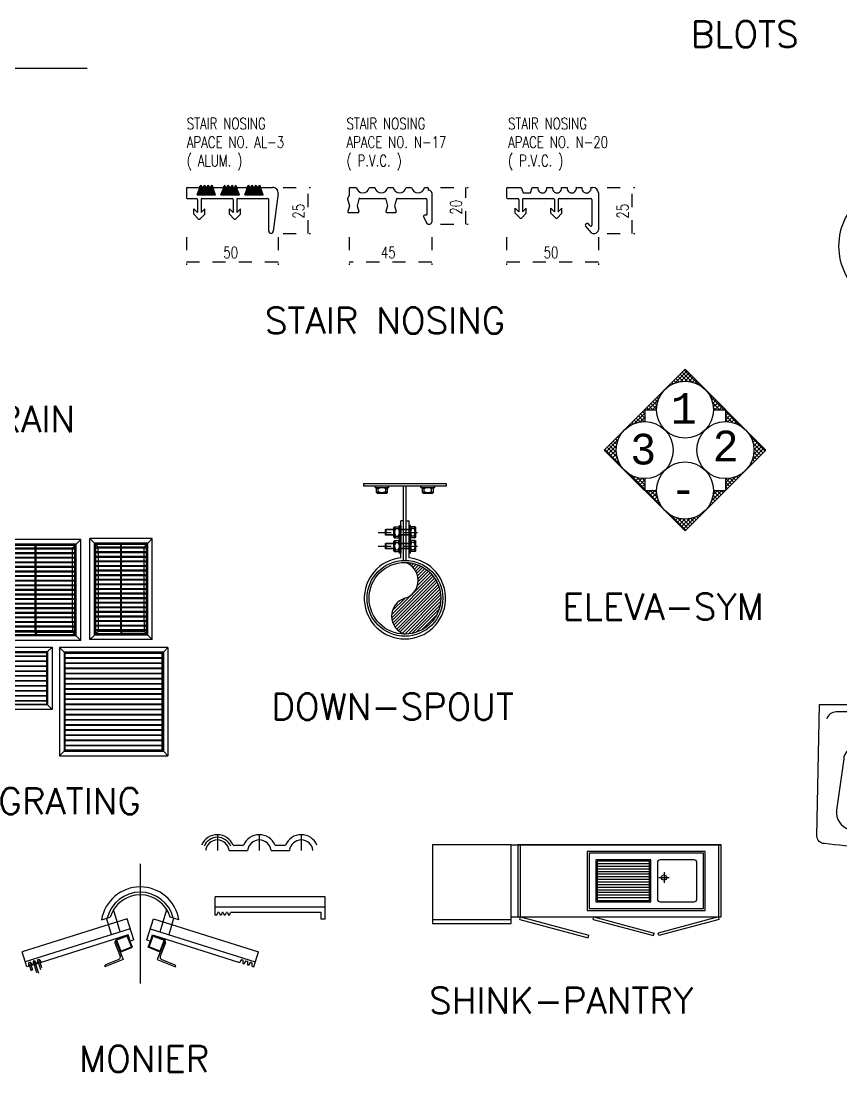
# Model space of a CAD drawing. Header units: inches. Extents: x -2548 to -2391, y 2200 to 2352.
# Drawn here: x -2459.18 to -2452.93, y 2328.56 to 2336.57 of the extents above; entities that cross this region are included whole.
import ezdxf

# ---------------------------------------------------------------- set-up
doc = ezdxf.new("R2010")
doc.units = ezdxf.units.IN
doc.header["$MEASUREMENT"] = 0
doc.linetypes.add('DASHDOT', pattern=[1, 0.5, -0.25, 0, -0.25])
doc.linetypes.add('HIDDEN', pattern=[0.375, 0.25, -0.125])
for name, color, linetype in [('1', 7, 'Continuous'), ('131', 7, 'Continuous'), ('19', 4, 'Continuous'), ('2', 2, 'Continuous'), ('200', 7, 'Continuous'), ('3', 3, 'Continuous'), ('58', 7, 'Continuous'), ('7', 7, 'Continuous'), ('70', 7, 'Continuous'), ('8', 8, 'HIDDEN'), ('80', 7, 'Continuous'), ('9', 9, 'Continuous'), ('DIMTXT', 4, 'Continuous'), ('T', 3, 'Continuous'), ('WC-DET1', 15, 'Continuous'), ('WC-OUT', 7, 'Continuous'), ('WC-OUTL', 7, 'Continuous')]:
    doc.layers.add(name, color=color, linetype=linetype)
doc.styles.add('ROMANS', font='romans', dxfattribs={"height": 0.1})
doc.styles.add('STYLE2', font='monosi.ttf', dxfattribs={"height": 100})

# ---------------------------------------------------------------- blocks, each defined once
blk = doc.blocks.new('NOSING')
at = {"layer": '1'}
h = blk.add_hatch(dxfattribs=at)
h.set_pattern_fill('ANSI37', color=256, scale=5, style=0)
h.set_pattern_definition([(45, (-68703.4869, -710.2142), (-0.441941738, 0.441941738), []), (135, (-68703.4869, -710.2142), (-0.441941738, -0.441941738), [])])
h.paths.add_polyline_path([(32.72, 53.51), (31.22, 57.51), (31.22, 58.04, 0.970031), (30.22, 58.04, -0.970031), (29.22, 58.04, 0.970031), (28.22, 58.04, -0.970031), (27.22, 58.04, 0.970031), (26.22, 58.04, -0.970031), (25.22, 58.04, 0.970031), (24.22, 58.04), (24.22, 57.51), (22.72, 53.51)])
h.paths.add_polyline_path([(45.72, 53.51), (44.22, 57.51), (44.22, 58.04, 0.970031), (43.22, 58.04, -0.970031), (42.22, 58.04, 0.970031), (41.22, 58.04, -0.970031), (40.22, 58.04, 0.970031), (39.22, 58.04, -0.970031), (38.22, 58.04, 0.970031), (37.22, 58.04), (37.22, 57.51), (35.72, 53.51)])
h.paths.add_polyline_path([(58.72, 53.51), (57.22, 57.51), (57.22, 58.04, 0.970031), (56.22, 58.04, -0.970031), (55.22, 58.04, 0.970031), (54.22, 58.04, -0.970031), (53.22, 58.04, 0.970031), (52.22, 58.04, -0.970031), (51.22, 58.04, 0.970031), (50.22, 58.04), (50.22, 57.51), (48.72, 53.51)])
for p, q in [((24.22, 57.51), (24.22, 58.04)), ((31.22, 57.51), (31.22, 58.04)), ((37.22, 57.51), (37.22, 58.04)), ((44.22, 57.51), (44.22, 58.04)), ((50.22, 57.51), (50.22, 58.04)), ((57.22, 57.51), (57.22, 58.04))]:
    blk.add_line(p, q, dxfattribs=at)
for centre, start, end in [((24.72, 58.02), 1.7431, 178.2569), ((25.72, 58.06), 181.7431, 358.2569), ((26.72, 58.02), 1.7431, 178.2569), ((27.72, 58.06), 181.7431, 358.2569), ((28.72, 58.02), 1.7431, 178.2569), ((29.72, 58.06), 181.7431, 358.2569), ((30.72, 58.02), 1.7431, 178.2569), ((37.72, 58.02), 1.7431, 178.2569), ((38.72, 58.06), 181.7431, 358.2569), ((39.72, 58.02), 1.7431, 178.2569), ((40.72, 58.06), 181.7431, 358.2569), ((41.72, 58.02), 1.7431, 178.2569), ((42.72, 58.06), 181.7431, 358.2569), ((43.72, 58.02), 1.7431, 178.2569), ((50.72, 58.02), 1.7431, 178.2569), ((51.72, 58.06), 181.7431, 358.2569), ((52.72, 58.02), 1.7431, 178.2569), ((53.72, 58.06), 181.7431, 358.2569), ((54.72, 58.02), 1.7431, 178.2569), ((55.72, 58.06), 181.7431, 358.2569), ((56.72, 58.02), 1.7431, 178.2569)]:
    blk.add_arc(centre, 0.5, start, end, dxfattribs=at)
at = {"layer": '3'}
for p, q in [((17.34, 57.51), (24.22, 57.51)), ((22.72, 53.51), (24.22, 57.51)), ((31.22, 57.51), (37.22, 57.51)), ((32.72, 53.51), (31.22, 57.51)), ((35.72, 53.51), (37.22, 57.51)), ((44.22, 57.51), (50.22, 57.51)), ((45.72, 53.51), (44.22, 57.51)), ((48.72, 53.51), (50.22, 57.51)), ((57.22, 57.51), (63.84, 57.51)), ((58.72, 53.51), (57.22, 57.51)), ((106.07, 57.51), (109.57, 57.51)), ((116.57, 57.51), (119.57, 57.51)), ((126.57, 57.51), (129.57, 57.51)), ((136.57, 57.51), (139.57, 57.51)), ((146.57, 57.51), (148.32, 57.51)), ((191.85, 57.51), (199.32, 57.51)), ((199.32, 57.51), (200.32, 54.51)), ((204.32, 54.51), (205.32, 57.51)), ((205.32, 57.51), (208.32, 57.51)), ((213.32, 57.51), (216.32, 57.51)), ((221.32, 57.51), (224.32, 57.51)), ((229.32, 57.51), (232.32, 57.51)), ((237.32, 57.51), (238.35, 57.51)), ((16.84, 57.01), (16.84, 52.01)), ((17.34, 51.51), (22.34, 51.51)), ((22.72, 53.51), (32.72, 53.51)), ((25.34, 51.51), (41.78, 51.51)), ((35.72, 53.51), (45.72, 53.51)), ((44.78, 51.51), (61.22, 51.51)), ((48.72, 53.51), (58.72, 53.51)), ((66.82, 54.15), (64.22, 33.76)), ((104.79, 51.71), (105.57, 52.88)), ((105.57, 57.01), (105.57, 52.88)), ((111.4, 51.51), (124.98, 51.51)), ((131.75, 51.51), (147.41, 51.51)), ((148.82, 56.01), (148.82, 57.01)), ((148.82, 56.01), (149.07, 56.01)), ((150.57, 54.51), (150.57, 38.51)), ((191.35, 57.01), (191.35, 52.01)), ((191.85, 51.51), (197.53, 51.51)), ((200.32, 54.51), (204.32, 54.51)), ((200.53, 51.51), (216.97, 51.51)), ((219.97, 51.51), (237.33, 51.51)), ((241.35, 54.51), (241.35, 34.51)), ((20.84, 42.96), (20.84, 45.79)), ((22.84, 43.79), (20.84, 45.79)), ((22.84, 51.01), (22.84, 43.79)), ((24.84, 51.01), (24.84, 43.79)), ((24.84, 43.79), (26.84, 45.79)), ((26.84, 42.96), (26.84, 45.79)), ((40.28, 42.96), (40.28, 45.79)), ((42.28, 43.79), (40.28, 45.79)), ((42.28, 51.01), (42.28, 43.79)), ((44.28, 51.01), (44.28, 43.79)), ((44.28, 43.79), (46.28, 45.79)), ((46.28, 42.96), (46.28, 45.79)), ((61.72, 33.76), (61.72, 51.01)), ((104.68, 51.25), (105.71, 47.48)), ((105.71, 47.48), (104.8, 44.45)), ((110.91, 51.14), (109.92, 47.48)), ((109.92, 47.48), (110.82, 44.45)), ((125.47, 51.14), (126.46, 47.48)), ((126.46, 47.48), (125.56, 44.45)), ((131.27, 51.14), (130.27, 47.48)), ((130.27, 47.48), (131.17, 44.45)), ((147.91, 51.01), (147.91, 42.51)), ((198.03, 44.29), (196.03, 46.29)), ((196.03, 43.46), (196.03, 46.29)), ((198.03, 51.01), (198.03, 44.29)), ((200.03, 51.01), (200.03, 44.29)), ((200.03, 44.29), (202.03, 46.29)), ((202.03, 43.46), (202.03, 46.29)), ((217.47, 44.29), (215.47, 46.29)), ((215.47, 43.46), (215.47, 46.29)), ((217.47, 51.01), (217.47, 44.29)), ((219.47, 51.01), (219.47, 44.29)), ((219.47, 44.29), (221.47, 46.29)), ((221.47, 43.46), (221.47, 46.29)), ((237.83, 51.01), (237.83, 36.93)), ((23.49, 40.31), (20.84, 42.96)), ((24.2, 40.31), (26.84, 42.96)), ((42.93, 40.31), (40.28, 42.96)), ((43.64, 40.31), (46.28, 42.96)), ((105.28, 43.81), (110.34, 43.81)), ((126.04, 43.81), (130.69, 43.81)), ((146.15, 41.51), (147.79, 38.06)), ((146.91, 42.51), (147.91, 42.51)), ((198.68, 40.81), (196.03, 43.46)), ((199.39, 40.81), (202.03, 43.46)), ((218.12, 40.81), (215.47, 43.46)), ((218.83, 40.81), (221.47, 43.46)), ((148.68, 37.51), (149.57, 37.51)), ((237.53, 32.86), (234.35, 36.57)), ((235.16, 37.93), (234.4, 37.28)), ((236.95, 36.61), (235.87, 37.87)), ((238.29, 32.51), (239.35, 32.51))]:
    blk.add_line(p, q, dxfattribs=at)
for centre, radius, start, end in [((17.34, 57.01), 0.5, 90, 180), ((63.84, 54.51), 3, 353.1572, 90), ((106.07, 57.01), 0.5, 90, 180), ((113.07, 58.05), 3.54, 188.7974, 351.2026), ((123.07, 58.05), 3.54, 188.7974, 351.2026), ((133.07, 58.05), 3.54, 188.7974, 351.2026), ((143.07, 58.05), 3.54, 188.7974, 351.2026), ((148.32, 57.01), 0.5, 0, 90), ((191.85, 57.01), 0.5, 90, 180), ((210.82, 57.05), 2.54, 169.6111, 10.3889), ((218.82, 57.05), 2.54, 169.6111, 10.3889), ((226.82, 57.05), 2.54, 169.6111, 10.3889), ((234.82, 57.05), 2.54, 169.6111, 10.3889), ((238.35, 54.51), 3, 0, 90), ((17.34, 52.01), 0.5, 180, 270), ((22.34, 51.01), 0.5, 0, 90), ((25.34, 51.01), 0.5, 90, 180), ((41.78, 51.01), 0.5, 0, 90), ((44.78, 51.01), 0.5, 90, 180), ((61.22, 51.01), 0.5, 0, 90), ((105.16, 51.39), 0.5, 139.0663, 195.2128), ((111.4, 51.01), 0.5, 90, 164.7872), ((124.98, 51.01), 0.5, 15.2128, 90), ((131.75, 51.01), 0.5, 90, 164.7872), ((147.41, 51.01), 0.5, 0, 90), ((149.07, 54.51), 1.5, 0, 90), ((191.85, 52.01), 0.5, 180, 270), ((197.53, 51.01), 0.5, 0, 90), ((200.53, 51.01), 0.5, 90, 180), ((216.97, 51.01), 0.5, 0, 90), ((219.97, 51.01), 0.5, 90, 180), ((237.33, 51.01), 0.5, 0, 90), ((23.84, 40.67), 0.5, 225, 315), ((43.28, 40.67), 0.5, 225, 315), ((105.28, 44.31), 0.5, 163.3975, 270), ((110.34, 44.31), 0.5, 270, 16.6025), ((126.04, 44.31), 0.5, 163.3975, 270), ((130.69, 44.31), 0.5, 270, 16.6025), ((146.95, 41.69), 0.821, 92.7263, 192.6508), ((199.03, 41.17), 0.5, 225, 315), ((218.47, 41.17), 0.5, 225, 315), ((148.68, 38.51), 1, 206.5651, 270), ((149.57, 38.51), 1, 270, 0), ((234.73, 36.9), 0.5, 130.6315, 220.6315), ((235.49, 37.55), 0.5, 40.6315, 130.6315), ((237.33, 36.93), 0.5, 220.6315, 0), ((239.35, 34.51), 2, 270, 0), ((62.97, 33.76), 1.25, 180, 0), ((238.29, 33.51), 1, 220.6315, 270)]:
    blk.add_arc(centre, radius, start, end, dxfattribs=at)
at = {"layer": '8'}
for p, q in [((69.53, 57.51), (84.53, 57.51)), ((83.21, 32.51), (83.21, 57.51)), ((155.39, 57.51), (170.39, 57.51)), ((169.08, 37.51), (169.08, 57.51)), ((246.15, 57.51), (261.15, 57.51)), ((259.84, 32.51), (259.84, 57.51)), ((155.39, 37.51), (170.39, 37.51)), ((16.84, 30.44), (16.84, 15.44)), ((66.82, 30.44), (66.82, 15.44)), ((69.53, 32.51), (84.53, 32.51)), ((105.57, 30.44), (105.57, 15.44)), ((150.57, 30.44), (150.57, 15.44)), ((191.35, 30.44), (191.35, 15.44)), ((241.33, 30.44), (241.33, 15.44)), ((246.15, 32.51), (261.15, 32.51)), ((66.82, 16.76), (16.84, 16.76)), ((150.57, 16.76), (105.57, 16.76)), ((241.33, 16.76), (191.35, 16.76))]:
    blk.add_line(p, q, dxfattribs=at)
at = {"layer": '2', "style": 'ROMANS', "width": 0.75}
for s, p in [('STAIR NOSING', (17.08, 89.16)), ('STAIR NOSING', (104.12, 89.16)), ('STAIR NOSING', (192.15, 89.16)), ('APACE NO. AL-3', (17.08, 79.04)), ('APACE NO. N-17', (104.12, 79.04)), ('APACE NO. N-20', (192.15, 79.04)), ('( ALUM. )', (17.08, 68.94)), ('( P.V.C. )', (104.12, 68.94)), ('( P.V.C. )', (192.15, 68.94))]:
    blk.add_text(s, height=6.25, dxfattribs=at).set_placement(p)
at = {"layer": 'T', "style": 'ROMANS', "width": 0.75}
for s, p in [('25', (81.07, 40.54)), ('20', (166.93, 42.71)), ('25', (257.7, 40.54))]:
    blk.add_text(s, height=6.25, rotation=90, dxfattribs=at).set_placement(p)
for s, p in [('50', (37.02, 18.95)), ('45', (122.84, 18.95)), ('50', (211.53, 18.95))]:
    blk.add_text(s, height=6.25, dxfattribs=at).set_placement(p)
blk = doc.blocks.new('GRATING')
at = {"layer": '131', "color": 1, "linetype": 'Continuous'}
for p, q in [((1982, 2524), (1302, 2524)), ((1302, 2524), (1352, 2474)), ((1302, 1424), (1302, 2524)), ((1982, 2524), (1932, 2474)), ((1982, 1424), (1982, 2524)), ((222, 1414), (222, 2514)), ((222, 2514), (272, 2464)), ((1202, 2514), (222, 2514)), ((272, 1464), (272, 2464)), ((277, 2459), (272, 2464)), ((1152, 2464), (272, 2464)), ((312, 2424), (286, 2450)), ((312, 2419), (312, 2424)), ((312, 2424), (1112, 2424)), ((312, 2369), (312, 2410)), ((1112, 2424), (1138, 2450)), ((1112, 2419), (1112, 2424)), ((1112, 2369), (1112, 2410)), ((1147, 2459), (1152, 2464)), ((1202, 2514), (1152, 2464)), ((1152, 1464), (1152, 2464)), ((1202, 1414), (1202, 2514)), ((1932, 2474), (1352, 2474)), ((1357, 2469), (1352, 2474)), ((1352, 1474), (1352, 2474)), ((1392, 2434), (1366, 2460)), ((1392, 2434), (1892, 2434)), ((1392, 2429), (1392, 2434)), ((1392, 2379), (1392, 2420)), ((1892, 2434), (1918, 2460)), ((1892, 2429), (1892, 2434)), ((1892, 2379), (1892, 2420)), ((1927, 2469), (1932, 2474)), ((1932, 1474), (1932, 2474)), ((312, 2360), (312, 2319)), ((312, 2310), (312, 2269)), ((1112, 2319), (1112, 2360)), ((1112, 2269), (1112, 2310)), ((1392, 2370), (1392, 2329)), ((1392, 2320), (1392, 2279)), ((1892, 2329), (1892, 2370)), ((1892, 2279), (1892, 2320)), ((312, 2260), (312, 2219)), ((312, 2210), (312, 2169)), ((1112, 2219), (1112, 2260)), ((1112, 2169), (1112, 2210)), ((1392, 2270), (1392, 2229)), ((1392, 2220), (1392, 2179)), ((1892, 2229), (1892, 2270)), ((1892, 2179), (1892, 2220)), ((312, 2160), (312, 2119)), ((312, 2110), (312, 2069)), ((1112, 2119), (1112, 2160)), ((1112, 2069), (1112, 2110)), ((1392, 2170), (1392, 2129)), ((1392, 2120), (1392, 2079)), ((1392, 2070), (1392, 2029)), ((1892, 2129), (1892, 2170)), ((1892, 2079), (1892, 2120)), ((1892, 2029), (1892, 2070)), ((312, 2060), (312, 2019)), ((312, 2010), (312, 1969)), ((312, 1960), (312, 1919)), ((1112, 2019), (1112, 2060)), ((1112, 1969), (1112, 2010)), ((1112, 1919), (1112, 1960)), ((1392, 2020), (1392, 1979)), ((1392, 1970), (1392, 1929)), ((1892, 1979), (1892, 2020)), ((1892, 1929), (1892, 1970)), ((312, 1910), (312, 1869)), ((312, 1860), (312, 1819)), ((1112, 1869), (1112, 1910)), ((1112, 1819), (1112, 1860)), ((1392, 1920), (1392, 1879)), ((1392, 1870), (1392, 1829)), ((1892, 1879), (1892, 1920)), ((1892, 1829), (1892, 1870)), ((312, 1810), (312, 1769)), ((312, 1760), (312, 1719)), ((1112, 1769), (1112, 1810)), ((1112, 1719), (1112, 1760)), ((1392, 1820), (1392, 1779)), ((1392, 1770), (1392, 1729)), ((1392, 1720), (1392, 1679)), ((1892, 1779), (1892, 1820)), ((1892, 1729), (1892, 1770)), ((1892, 1679), (1892, 1720)), ((312, 1710), (312, 1669)), ((312, 1660), (312, 1619)), ((312, 1610), (312, 1569)), ((1112, 1669), (1112, 1710)), ((1112, 1619), (1112, 1660)), ((1112, 1610), (1112, 1569)), ((1392, 1670), (1392, 1629)), ((1392, 1620), (1392, 1579)), ((1892, 1629), (1892, 1670)), ((1892, 1620), (1892, 1579)), ((312, 1504), (286, 1478)), ((312, 1560), (312, 1519)), ((312, 1510), (312, 1504)), ((707, 1504), (312, 1504)), ((716, 1504), (1112, 1504)), ((1112, 1560), (1112, 1519)), ((1112, 1510), (1112, 1504)), ((1112, 1504), (1138, 1478)), ((1392, 1514), (1366, 1488)), ((1392, 1570), (1392, 1529)), ((1392, 1520), (1392, 1514)), ((1638, 1514), (1392, 1514)), ((1647, 1514), (1892, 1514)), ((1892, 1570), (1892, 1529)), ((1892, 1520), (1892, 1514)), ((1892, 1514), (1918, 1488)), ((272, 1464), (222, 1414)), ((1202, 1414), (222, 1414)), ((277, 1469), (272, 1464)), ((1152, 1464), (272, 1464)), ((1147, 1469), (1152, 1464)), ((1152, 1464), (1202, 1414)), ((1352, 1474), (1302, 1424)), ((1982, 1424), (1302, 1424)), ((1357, 1479), (1352, 1474)), ((1932, 1474), (1352, 1474)), ((1927, 1479), (1932, 1474)), ((1932, 1474), (1982, 1424))]:
    blk.add_line(p, q, dxfattribs=at)
at = {"layer": '131', "color": 9, "linetype": 'Continuous'}
for p, q in [((277, 1469), (277, 2459)), ((277, 2459), (286, 2459)), ((286, 1469), (286, 2459)), ((1138, 2459), (286, 2459)), ((1138, 2450), (286, 2450)), ((1138, 2419), (286, 2419)), ((1138, 2410), (286, 2410)), ((707, 2419), (707, 2450)), ((707, 2369), (707, 2410)), ((716, 2419), (716, 2450)), ((716, 2369), (716, 2410)), ((1138, 1469), (1138, 2459)), ((1138, 2459), (1147, 2459)), ((1147, 1469), (1147, 2459)), ((1357, 2469), (1366, 2469)), ((1357, 1479), (1357, 2469)), ((1918, 2469), (1366, 2469)), ((1366, 1479), (1366, 2469)), ((1918, 2460), (1366, 2460)), ((1918, 2429), (1366, 2429)), ((1918, 2420), (1366, 2420)), ((1638, 2429), (1638, 2460)), ((1638, 2379), (1638, 2420)), ((1647, 2429), (1647, 2460)), ((1647, 2379), (1647, 2420)), ((1918, 2469), (1927, 2469)), ((1918, 1479), (1918, 2469)), ((1927, 1479), (1927, 2469)), ((1138, 2369), (286, 2369)), ((1138, 2360), (286, 2360)), ((1138, 2319), (286, 2319)), ((1138, 2310), (286, 2310)), ((707, 2319), (707, 2360)), ((707, 2269), (707, 2310)), ((716, 2319), (716, 2360)), ((716, 2269), (716, 2310)), ((1918, 2379), (1366, 2379)), ((1918, 2370), (1366, 2370)), ((1918, 2329), (1366, 2329)), ((1918, 2320), (1366, 2320)), ((1638, 2329), (1638, 2370)), ((1638, 2279), (1638, 2320)), ((1647, 2329), (1647, 2370)), ((1647, 2279), (1647, 2320)), ((1138, 2269), (286, 2269)), ((1138, 2260), (286, 2260)), ((1138, 2219), (286, 2219)), ((1138, 2210), (286, 2210)), ((707, 2219), (707, 2260)), ((707, 2169), (707, 2210)), ((716, 2219), (716, 2260)), ((716, 2169), (716, 2210)), ((1918, 2279), (1366, 2279)), ((1918, 2270), (1366, 2270)), ((1918, 2229), (1366, 2229)), ((1918, 2220), (1366, 2220)), ((1918, 2179), (1366, 2179)), ((1638, 2229), (1638, 2270)), ((1638, 2179), (1638, 2220)), ((1647, 2229), (1647, 2270)), ((1647, 2179), (1647, 2220)), ((1138, 2169), (286, 2169)), ((1138, 2160), (286, 2160)), ((1138, 2119), (286, 2119)), ((1138, 2110), (286, 2110)), ((1138, 2069), (286, 2069)), ((707, 2119), (707, 2160)), ((707, 2069), (707, 2110)), ((716, 2119), (716, 2160)), ((716, 2069), (716, 2110)), ((1918, 2170), (1366, 2170)), ((1918, 2129), (1366, 2129)), ((1918, 2120), (1366, 2120)), ((1918, 2079), (1366, 2079)), ((1918, 2070), (1366, 2070)), ((1638, 2129), (1638, 2170)), ((1638, 2079), (1638, 2120)), ((1638, 2029), (1638, 2070)), ((1647, 2129), (1647, 2170)), ((1647, 2079), (1647, 2120)), ((1647, 2029), (1647, 2070)), ((1138, 2060), (286, 2060)), ((1138, 2019), (286, 2019)), ((1138, 2010), (286, 2010)), ((1138, 1969), (286, 1969)), ((1138, 1960), (286, 1960)), ((707, 2019), (707, 2060)), ((707, 1969), (707, 2010)), ((707, 1919), (707, 1960)), ((716, 2019), (716, 2060)), ((716, 1969), (716, 2010)), ((716, 1919), (716, 1960)), ((1918, 2029), (1366, 2029)), ((1918, 2020), (1366, 2020)), ((1918, 1979), (1366, 1979)), ((1918, 1970), (1366, 1970)), ((1638, 1979), (1638, 2020)), ((1638, 1929), (1638, 1970)), ((1647, 1979), (1647, 2020)), ((1647, 1929), (1647, 1970)), ((1138, 1919), (286, 1919)), ((1138, 1910), (286, 1910)), ((1138, 1869), (286, 1869)), ((1138, 1860), (286, 1860)), ((707, 1869), (707, 1910)), ((707, 1819), (707, 1860)), ((716, 1869), (716, 1910)), ((716, 1819), (716, 1860)), ((1918, 1929), (1366, 1929)), ((1918, 1920), (1366, 1920)), ((1918, 1879), (1366, 1879)), ((1918, 1870), (1366, 1870)), ((1638, 1879), (1638, 1920)), ((1638, 1829), (1638, 1870)), ((1647, 1879), (1647, 1920)), ((1647, 1829), (1647, 1870)), ((1138, 1819), (286, 1819)), ((1138, 1810), (286, 1810)), ((1138, 1769), (286, 1769)), ((1138, 1760), (286, 1760)), ((1138, 1719), (286, 1719)), ((707, 1769), (707, 1810)), ((707, 1719), (707, 1760)), ((716, 1769), (716, 1810)), ((716, 1719), (716, 1760)), ((1918, 1829), (1366, 1829)), ((1918, 1820), (1366, 1820)), ((1918, 1779), (1366, 1779)), ((1918, 1770), (1366, 1770)), ((1918, 1729), (1366, 1729)), ((1918, 1720), (1366, 1720)), ((1638, 1779), (1638, 1820)), ((1638, 1729), (1638, 1770)), ((1638, 1679), (1638, 1720)), ((1647, 1779), (1647, 1820)), ((1647, 1729), (1647, 1770)), ((1647, 1679), (1647, 1720)), ((1138, 1710), (286, 1710)), ((1138, 1669), (286, 1669)), ((1138, 1660), (286, 1660)), ((1138, 1619), (286, 1619)), ((1138, 1610), (286, 1610)), ((707, 1669), (707, 1710)), ((707, 1619), (707, 1660)), ((707, 1569), (707, 1610)), ((716, 1669), (716, 1710)), ((716, 1619), (716, 1660)), ((716, 1569), (716, 1610)), ((1918, 1679), (1366, 1679)), ((1918, 1670), (1366, 1670)), ((1918, 1629), (1366, 1629)), ((1918, 1620), (1366, 1620)), ((1638, 1629), (1638, 1670)), ((1638, 1579), (1638, 1620)), ((1647, 1629), (1647, 1670)), ((1647, 1579), (1647, 1620)), ((1138, 1569), (286, 1569)), ((1138, 1560), (286, 1560)), ((1138, 1519), (286, 1519)), ((1138, 1510), (286, 1510)), ((707, 1519), (707, 1560)), ((707, 1510), (707, 1478)), ((716, 1519), (716, 1560)), ((716, 1510), (716, 1478)), ((1918, 1579), (1366, 1579)), ((1918, 1570), (1366, 1570)), ((1918, 1529), (1366, 1529)), ((1918, 1520), (1366, 1520)), ((1918, 1488), (1366, 1488)), ((1638, 1529), (1638, 1570)), ((1638, 1520), (1638, 1488)), ((1647, 1529), (1647, 1570)), ((1647, 1520), (1647, 1488)), ((286, 1469), (277, 1469)), ((1138, 1478), (286, 1478)), ((1138, 1469), (286, 1469)), ((1138, 1469), (1147, 1469)), ((1366, 1479), (1357, 1479)), ((1918, 1479), (1366, 1479)), ((1918, 1479), (1927, 1479))]:
    blk.add_line(p, q, dxfattribs=at)
at = {"layer": '58', "color": 9, "linetype": 'Continuous'}
for p, q in [((209, 1343), (889, 1343)), ((209, 1343), (209, 663)), ((259, 1293), (209, 1343)), ((259, 1293), (259, 713)), ((259, 1293), (839, 1293)), ((264, 718), (264, 1288)), ((834, 1288), (264, 1288)), ((268, 718), (268, 1288)), ((268, 1284), (830, 1284)), ((830, 1288), (830, 718)), ((834, 1288), (834, 718)), ((839, 1293), (889, 1343)), ((839, 1293), (839, 713)), ((889, 1343), (889, 663)), ((1022, 1289), (972, 1339)), ((2152, 1339), (972, 1339)), ((972, 1339), (972, 159)), ((2102, 1289), (1022, 1289)), ((1022, 1289), (1022, 209)), ((1027, 1284), (2097, 1284)), ((1027, 214), (1027, 1284)), ((1033, 214), (1033, 1284)), ((1033, 1278), (2091, 1278)), ((2091, 214), (2091, 1284)), ((2097, 1284), (2097, 214)), ((2102, 1289), (2152, 1339)), ((2102, 1289), (2102, 209)), ((2152, 1339), (2152, 159)), ((268, 1248), (830, 1248)), ((268, 1244), (830, 1244)), ((268, 1194), (830, 1194)), ((268, 1190), (830, 1190)), ((1033, 1228), (2091, 1228)), ((1033, 1222), (2091, 1222)), ((1033, 1172), (2091, 1172)), ((1033, 1166), (2091, 1166)), ((268, 1140), (830, 1140)), ((268, 1136), (830, 1136)), ((268, 1086), (830, 1086)), ((268, 1082), (830, 1082)), ((268, 1032), (830, 1032)), ((1033, 1116), (2091, 1116)), ((1033, 1110), (2091, 1110)), ((1033, 1060), (2091, 1060)), ((1033, 1054), (2091, 1054)), ((268, 1028), (830, 1028)), ((268, 978), (830, 978)), ((268, 974), (830, 974)), ((268, 924), (830, 924)), ((268, 920), (830, 920)), ((1033, 1004), (2091, 1004)), ((1033, 998), (2091, 998)), ((1033, 948), (2091, 948)), ((1033, 942), (2091, 942)), ((268, 870), (830, 870)), ((268, 866), (830, 866)), ((268, 816), (830, 816)), ((268, 812), (830, 812)), ((1033, 892), (2091, 892)), ((1033, 886), (2091, 886)), ((1033, 836), (2091, 836)), ((1033, 830), (2091, 830)), ((259, 713), (209, 663)), ((839, 713), (259, 713)), ((834, 718), (264, 718)), ((268, 762), (830, 762)), ((268, 758), (830, 758)), ((268, 722), (830, 722)), ((839, 713), (889, 663)), ((1033, 780), (2091, 780)), ((1033, 774), (2091, 774)), ((1033, 724), (2091, 724)), ((1033, 718), (2091, 718)), ((889, 663), (209, 663)), ((1033, 668), (2091, 668)), ((1033, 662), (2091, 662)), ((1033, 612), (2091, 612)), ((1033, 606), (2091, 606)), ((1033, 556), (2091, 556)), ((1033, 550), (2091, 550)), ((1033, 500), (2091, 500)), ((1033, 494), (2091, 494)), ((1033, 444), (2091, 444)), ((1033, 438), (2091, 438)), ((1033, 388), (2091, 388)), ((1033, 382), (2091, 382)), ((1033, 332), (2091, 332)), ((1033, 326), (2091, 326)), ((1033, 276), (2091, 276)), ((1033, 270), (2091, 270)), ((1022, 209), (972, 159)), ((972, 159), (2152, 159)), ((1022, 209), (2102, 209)), ((2097, 214), (1027, 214)), ((2091, 220), (1033, 220)), ((2102, 209), (2152, 159))]:
    blk.add_line(p, q, dxfattribs=at)
blk = doc.blocks.new('DOWN-SPOUT')
at = {"layer": '200', "color": 8, "linetype": 'Continuous'}
for p, q in [((0, 90), (-6, 90)), ((-6, -90), (-6, 90)), ((0, 90), (0, -90)), ((-215.1458, -69.8913), (-308.8776, 23.8405)), ((-210.5575, -67.4085), (-304.0794, 26.1133)), ((-206.2197, -64.6753), (-298.7159, 27.821)), ((-202.1212, -61.7027), (-292.6475, 28.8236)), ((-198.2547, -58.4981), (-285.5882, 28.8354)), ((-250.1424, 0.4607), (-276.7733, 27.0916)), ((-249.3661, -78.0974), (-327.9272, 0.4637)), ((-242.64, -77.7524), (-326.007, 5.6146)), ((-236.4124, -76.909), (-323.4464, 10.125)), ((-230.5985, -75.6518), (-320.4652, 14.2149)), ((-225.1411, -74.0381), (-317.0432, 17.864)), ((-219.9999, -72.1083), (-313.1857, 21.0775)), ((-167.4545, 3), (-6, 3)), ((-161.8583, 9), (-81.4, 9)), ((-81.4, 3), (-81.4, 9)), ((-256.7246, -77.81), (-327.81, -6.7246)), ((-264.9499, -76.6558), (-326.6558, -14.9498)), ((-177.7059, -29.5494), (-186.449, -20.8063)), ((-175.8032, -24.3811), (-182.631, -17.5533)), ((-174.2197, -18.8935), (-179.2482, -13.865)), ((-172.7444, -13.2977), (-176.3076, -9.7345)), ((-172.3222, -6.6489), (-173.8385, -5.1326)), ((-167.4545, -3), (-6, -3)), ((-161.8583, -9), (-81.4, -9)), ((-81.4, -3), (-81.4, -9)), ((-274.5284, -74.1483), (-324.1483, -24.5284)), ((-286.9315, -68.8162), (-318.8162, -36.9316)), ((-194.6161, -55.0657), (-222.3139, -27.3679)), ((-191.204, -51.4067), (-213.7225, -28.8882)), ((-188.0201, -47.5195), (-206.7716, -28.768)), ((-185.0687, -43.3998), (-200.7751, -27.6934)), ((-182.3576, -39.0399), (-195.467, -25.9305)), ((-179.898, -34.4285), (-190.7154, -23.6111)), ((0, -90), (-6, -90))]:
    blk.add_line(p, q, dxfattribs=at)
at = {"layer": '200', "color": 3, "linetype": 'Continuous'}
for radius in [82.6, 78.1]:
    blk.add_circle((-250, 0), radius, dxfattribs=at)
at = {"layer": '200', "color": 8, "linetype": 'Continuous'}
for centre, radius, start, end in [((-250, 0), 88.6, 5.830169, 354.169831), ((-289.05, -11.816), 40.7985, 16.835061, 163.164939), ((-210.95, 11.816), 40.7985, 196.835061, 343.164939)]:
    blk.add_arc(centre, radius, start, end, dxfattribs=at)
at = {"layer": '70', "color": 8, "linetype": 'DASHDOT'}
for p, q in [((-136.4, 58.5545), (-136.4, -39.8775)), ((-106.4, 58.5545), (-106.4, -39.8775))]:
    blk.add_line(p, q, dxfattribs=at)
at = {"layer": '80', "color": 6, "linetype": 'Continuous'}
for p, q in [((-19.5, 62), (-21, 60.3008)), ((-21, 60.3008), (-21, 39.6992)), ((-19.5, 62), (-19.5, 38)), ((-19.5, 62), (-9, 62)), ((-17.1, 58.25), (-11.4, 58.25)), ((-9, 65), (-6, 65)), ((-9, 65), (-9, 35)), ((-6, 35), (-6, 65)), ((-148.4, 22.5), (-146.7008, 24)), ((-146.7008, 24), (-126.0992, 24)), ((-142.4, 41.25), (-141.65, 42.75)), ((-142.4, 24), (-142.4, 41.25)), ((-130.4, 41.25), (-142.4, 41.25)), ((-131.15, 42.75), (-141.65, 42.75)), ((-131.15, 42.75), (-130.4, 41.25)), ((-130.4, 24), (-130.4, 41.25)), ((-124.4, 22.5), (-126.0992, 24)), ((-118.4, 22.5), (-116.7008, 24)), ((-116.7008, 24), (-96.0992, 24)), ((-112.4, 41.25), (-111.65, 42.75)), ((-112.4, 24), (-112.4, 41.25)), ((-100.4, 41.25), (-112.4, 41.25)), ((-101.15, 42.75), (-111.65, 42.75)), ((-101.15, 42.75), (-100.4, 41.25)), ((-100.4, 24), (-100.4, 41.25)), ((-94.4, 22.5), (-96.0992, 24)), ((-19.5, 38), (-21, 39.6992)), ((-19.5, 38), (-9, 38)), ((-17.1, 41.75), (-11.4, 41.75)), ((-9, 35), (-6, 35)), ((-151.4, 12), (-121.4, 12)), ((-151.4, 12), (-151.4, 9)), ((-121.4, 9), (-151.4, 9)), ((-148.4, 22.5), (-124.4, 22.5)), ((-148.4, 22.5), (-148.4, 12)), ((-144.65, 20.1), (-144.65, 14.4)), ((-142.4, -9), (-142.4, 9)), ((-130.4, -9), (-130.4, 9)), ((-128.15, 20.1), (-128.15, 14.4)), ((-124.4, 22.5), (-124.4, 12)), ((-121.4, 12), (-91.4, 12)), ((-121.4, 12), (-121.4, 9)), ((-121.4, 12), (-121.4, 9)), ((-91.4, 9), (-121.4, 9)), ((-118.4, 22.5), (-94.4, 22.5)), ((-118.4, 22.5), (-118.4, 12)), ((-114.65, 20.1), (-114.65, 14.4)), ((-112.4, -9), (-112.4, 9)), ((-100.4, -9), (-100.4, 9)), ((-98.15, 20.1), (-98.15, 14.4)), ((-94.4, 22.5), (-94.4, 12)), ((-91.4, 12), (-91.4, 9)), ((-121.4, -9), (-151.4, -9)), ((-151.4, -12), (-151.4, -9)), ((-151.4, -12), (-121.4, -12)), ((-148.4, -22.5), (-148.4, -12)), ((-148.4, -22.5), (-146.7008, -24)), ((-148.4, -22.5), (-124.4, -22.5)), ((-144.65, -20.1), (-144.65, -14.4)), ((-128.15, -20.1), (-128.15, -14.4)), ((-124.4, -22.5), (-126.0992, -24)), ((-124.4, -22.5), (-124.4, -12)), ((-91.4, -9), (-121.4, -9)), ((-121.4, -12), (-121.4, -9)), ((-121.4, -12), (-121.4, -9)), ((-121.4, -12), (-91.4, -12)), ((-118.4, -22.5), (-118.4, -12)), ((-118.4, -22.5), (-116.7008, -24)), ((-118.4, -22.5), (-94.4, -22.5)), ((-114.65, -20.1), (-114.65, -14.4)), ((-98.15, -20.1), (-98.15, -14.4)), ((-94.4, -22.5), (-96.0992, -24)), ((-94.4, -22.5), (-94.4, -12)), ((-91.4, -12), (-91.4, -9)), ((-146.7008, -24), (-126.0992, -24)), ((-116.7008, -24), (-96.0992, -24)), ((-19.5, -38), (-21, -39.6992)), ((-21, -39.6992), (-21, -60.3008)), ((-19.5, -38), (-19.5, -62)), ((-19.5, -38), (-9, -38)), ((-17.1, -41.75), (-11.4, -41.75)), ((-9, -35), (-6, -35)), ((-9, -35), (-9, -65)), ((-6, -65), (-6, -35)), ((-19.5, -62), (-21, -60.3008)), ((-19.5, -62), (-9, -62)), ((-17.1, -58.25), (-11.4, -58.25)), ((-9, -65), (-6, -65))]:
    blk.add_line(p, q, dxfattribs=at)
at = {"layer": '80', "color": 6, "linetype": 'HIDDEN'}
for p, q in [((-141.65, 24), (-141.65, 42.75)), ((-131.15, 24), (-131.15, 42.75)), ((-111.65, 24), (-111.65, 42.75)), ((-101.15, 24), (-101.15, 42.75)), ((-141.65, -9), (-141.65, 9)), ((-131.15, -9), (-131.15, 9)), ((-111.65, -9), (-111.65, 9)), ((-101.15, -9), (-101.15, 9))]:
    blk.add_line(p, q, dxfattribs=at)
at = {"layer": '80', "color": 6, "linetype": 'Continuous'}
for centre, radius, start, end in [((-15.567, 61.8743), 3.9351, 178.167433, 247.071053), ((-4.1202, 50), 15.3798, 147.559613, 212.440387), ((-24.3798, 50), 15.3798, 327.559613, 32.440387), ((-12.933, 61.8743), 3.9351, 292.928947, 1.832567), ((-15.567, 38.1257), 3.9351, 112.928947, 181.832567), ((-12.933, 38.1257), 3.9351, 358.167433, 67.071053), ((-148.2743, 18.567), 3.9351, 22.928947, 91.832567), ((-148.2743, 15.933), 3.9351, 268.167433, 337.071053), ((-136.4, 7.1202), 15.3798, 57.559613, 122.440387), ((-136.4, 27.3798), 15.3798, 237.559613, 302.440387), ((-124.5257, 18.567), 3.9351, 88.167433, 157.071053), ((-124.5257, 15.933), 3.9351, 202.928947, 271.832567), ((-118.2743, 18.567), 3.9351, 22.928947, 91.832567), ((-118.2743, 15.933), 3.9351, 268.167433, 337.071053), ((-106.4, 7.1202), 15.3798, 57.559613, 122.440387), ((-106.4, 27.3798), 15.3798, 237.559613, 302.440387), ((-94.5257, 18.567), 3.9351, 88.167433, 157.071053), ((-94.5257, 15.933), 3.9351, 202.928947, 271.832567), ((-148.2743, -15.933), 3.9351, 22.928947, 91.832567), ((-148.2743, -18.567), 3.9351, 268.167433, 337.071053), ((-136.4, -27.3798), 15.3798, 57.559613, 122.440387), ((-136.4, -7.1202), 15.3798, 237.559613, 302.440387), ((-124.5257, -15.933), 3.9351, 88.167433, 157.071053), ((-124.5257, -18.567), 3.9351, 202.928947, 271.832567), ((-118.2743, -15.933), 3.9351, 22.928947, 91.832567), ((-118.2743, -18.567), 3.9351, 268.167433, 337.071053), ((-106.4, -27.3798), 15.3798, 57.559613, 122.440387), ((-106.4, -7.1202), 15.3798, 237.559613, 302.440387), ((-94.5257, -15.933), 3.9351, 88.167433, 157.071053), ((-94.5257, -18.567), 3.9351, 202.928947, 271.832567), ((-15.567, -38.1257), 3.9351, 178.167433, 247.071053), ((-4.1202, -50), 15.3798, 147.559613, 212.440387), ((-24.3798, -50), 15.3798, 327.559613, 32.440387), ((-12.933, -38.1257), 3.9351, 292.928947, 1.832567), ((-15.567, -61.8743), 3.9351, 112.928947, 181.832567), ((-12.933, -61.8743), 3.9351, 358.167433, 67.071053)]:
    blk.add_arc(centre, radius, start, end, dxfattribs=at)
blk = doc.blocks.new('ELEVA-SYM')
at = {"layer": '9'}
h = blk.add_hatch(dxfattribs=at)
h.set_pattern_fill('ANSI37', color=256, scale=60, style=0)
h.set_pattern_definition([(45, (-77600.869, -93524.922), (-5.30330086, 5.30330086), []), (135, (-77600.869, -93524.922), (-5.30330086, -5.30330086), [])])
h.paths.add_polyline_path([(51.3, 359.2), (0, 410.6), (-51.3, 359.2, -0.414214)])
h.paths.add_polyline_path([(-51.3, 359.2), (-102.6, 307.9), (-72.6, 307.9, -0.198912)])
h.paths.add_polyline_path([(-102.6, 307.9), (-154, 256.6, -0.198912), (-102.6, 277.9)])
h.paths.add_polyline_path([(-154, 256.6), (-205.3, 205.3), (-154, 154, -0.198912), (-175.2, 205.3, -0.198912)])
h.paths.add_polyline_path([(-154, 154), (-102.6, 102.6), (-102.6, 132.7, -0.198912)])
h.paths.add_polyline_path([(-102.6, 102.6), (-51.3, 51.3, -0.198912), (-72.6, 102.6)])
h.paths.add_polyline_path([(-51.3, 51.3), (0, 0), (51.3, 51.3, -0.414214)])
h.paths.add_polyline_path([(102.6, 102.6), (72.6, 102.6, -0.198912), (51.3, 51.3)])
h.paths.add_polyline_path([(102.6, 102.6), (154, 154, -0.198912), (102.6, 132.7)])
h.paths.add_polyline_path([(175.2, 205.3, -0.198912), (154, 154), (205.3, 205.3), (154, 256.6, -0.198912)])
h.paths.add_polyline_path([(51.3, 359.2, -0.198912), (72.6, 307.9), (102.6, 307.9)])
h.paths.add_polyline_path([(154, 256.6), (102.6, 307.9), (102.6, 277.9, -0.198912)])
at = {"layer": '2'}
for p, q in [((-205.3, 205.3), (0, 410.6)), ((0, 410.6), (205.3, 205.3)), ((-102.6, 307.9), (-72.6, 307.9)), ((-102.6, 307.9), (-102.6, 277.9)), ((72.6, 307.9), (102.6, 307.9)), ((102.6, 307.9), (102.6, 277.9)), ((-205.3, 205.3), (0, 0)), ((0, 0), (205.3, 205.3)), ((-102.6, 132.7), (-102.6, 102.6)), ((102.6, 132.7), (102.6, 102.6)), ((-102.6, 102.6), (-72.6, 102.6)), ((72.6, 102.6), (102.6, 102.6))]:
    blk.add_line(p, q, dxfattribs=at)
at = {"layer": '9'}
for centre in [(0, 307.9), (-102.6, 205.3), (102.6, 205.3), (0, 102.6)]:
    blk.add_circle(centre, 72.6, dxfattribs=at)
at = {"layer": '3', "style": 'STYLE2'}
for s, p in [('1', (-36.1, 272.4)), ('3', (-139.3, 168.7)), ('2', (70.3, 176.8)), ('-', (-37.2, 67.1))]:
    blk.add_text(s, height=77.8, dxfattribs=at).set_placement(p)
blk = doc.blocks.new('SHIK-PANTRY')
at = {"layer": '2'}
for p, q in [((670, -550), (670, 0)), ((2180, 0), (2180, -550)), ((0, -570), (600, -570))]:
    blk.add_line(p, q, dxfattribs=at)
at = {"layer": '3'}
for points in [[(600, -600), (600, 0), (0, 0), (0, -600)], [(2200, -550), (2200, 0), (650, 0), (650, -550)]]:
    blk.add_lwpolyline(points, close=True, dxfattribs=at)
at = {"layer": '9', "color": 1}
for p, q in [((600, 0), (2200, 0)), ((600, -550), (2200, -550))]:
    blk.add_line(p, q, dxfattribs=at)
at = {"layer": '9', "color": 6}
for p, q in [((1655, -145), (1255, -145)), ((1655, -165), (1255, -165)), ((1655, -185), (1255, -185)), ((1655, -205), (1255, -205)), ((1655, -225), (1255, -225)), ((1655, -245), (1255, -245)), ((1655, -265), (1255, -265)), ((1655, -285), (1255, -285)), ((1655, -305), (1255, -305)), ((1725, -250), (1805, -250)), ((1655, -325), (1255, -325)), ((1655, -345), (1255, -345)), ((1655, -365), (1255, -365)), ((1655, -385), (1255, -385)), ((1655, -405), (1255, -405)), ((1655, -405), (1255, -405))]:
    blk.add_line(p, q, dxfattribs=at)
at = {"layer": '9', "color": 1, "linetype": 'Continuous'}
for p, q in [((664.8, -569.3), (670, -550)), ((670, -550), (1191.6, -689.8)), ((1230, -550), (1688.8, -672.9)), ((2180, -550), (1721.2, -672.9)), ((664.8, -569.3), (1186.4, -709.1)), ((1224.8, -569.3), (1683.6, -692.3)), ((2185.2, -569.3), (1726.4, -692.3)), ((1186.4, -709.1), (1191.6, -689.8)), ((1683.6, -692.3), (1688.8, -672.9)), ((1726.4, -692.3), (1721.2, -672.9))]:
    blk.add_line(p, q, dxfattribs=at)
at = {"layer": '9', "color": 6, "linetype": 'Continuous'}
blk.add_line((1224.8, -569.3), (1230, -550), dxfattribs=at)
at = {"layer": '9', "color": 1, "linetype": 'HIDDEN'}
blk.add_line((2185.2, -569.3), (2180, -550), dxfattribs=at)
at = {"layer": '9', "color": 6}
for points in [[(2080, -500), (2080, -50), (1180, -50), (1180, -500)], [(2065, -485), (2065, -65), (1195, -65), (1195, -485)], [(1665, -435), (1665, -115), (1245, -115), (1245, -435)], [(1655, -425), (1655, -125), (1255, -125), (1255, -425)]]:
    blk.add_lwpolyline(points, close=True, dxfattribs=at)
blk.add_lwpolyline([(2015, -415), (2015, -135, 0.414214), (1995, -115), (1735, -115, 0.414214), (1715, -135), (1715, -415, 0.414214), (1735, -435), (1995, -435, 0.414214)], format="xyb", close=True, dxfattribs=at)
blk.add_lwpolyline([(1765, -210), (1765, -290)], dxfattribs=at)
blk.add_circle((1765, -250), 20, dxfattribs=at)

msp = doc.modelspace()

# ---------------------------------------------------------------- linework, layer by layer
at = {"color": 2}
for p, q in [((-2457.68623, 2330.37093), (-2457.68623, 2330.25093)), ((-2457.36623, 2330.37093), (-2457.36623, 2330.25093)), ((-2457.04623, 2330.37093), (-2457.04623, 2330.25093)), ((-2457.56623, 2330.29093), (-2457.48623, 2330.29093)), ((-2457.24623, 2330.29093), (-2457.16623, 2330.29093)), ((-2457.59679, 2330.25093), (-2457.45567, 2330.25093)), ((-2457.27679, 2330.25093), (-2457.13567, 2330.25093)), ((-2458.27463, 2330.14807), (-2458.27463, 2329.23653)), ((-2457.70367, 2329.75761), (-2457.70367, 2329.89761)), ((-2456.86367, 2329.89761), (-2457.70367, 2329.89761)), ((-2456.86367, 2329.72761), (-2456.86367, 2329.89761)), ((-2456.86367, 2329.81761), (-2457.70367, 2329.81761)), ((-2457.68967, 2329.75761), (-2457.70367, 2329.75761)), ((-2457.68967, 2329.75761), (-2457.68167, 2329.77761)), ((-2457.67367, 2329.77761), (-2457.68167, 2329.77761)), ((-2457.67367, 2329.77761), (-2457.66567, 2329.75761)), ((-2457.65767, 2329.75761), (-2457.66567, 2329.75761)), ((-2457.64967, 2329.77761), (-2457.65767, 2329.75761)), ((-2457.64167, 2329.77761), (-2457.64967, 2329.77761)), ((-2457.64167, 2329.77761), (-2457.63367, 2329.75761)), ((-2457.62567, 2329.75761), (-2457.63367, 2329.75761)), ((-2457.62567, 2329.75761), (-2457.61767, 2329.77761)), ((-2457.60967, 2329.77761), (-2457.61767, 2329.77761)), ((-2457.60967, 2329.77761), (-2457.60167, 2329.75761)), ((-2457.59367, 2329.75761), (-2457.60167, 2329.75761)), ((-2457.59367, 2329.75761), (-2457.58567, 2329.77761)), ((-2456.89367, 2329.77761), (-2457.58567, 2329.77761)), ((-2456.89367, 2329.72761), (-2456.89367, 2329.77761)), ((-2456.86367, 2329.72761), (-2456.89367, 2329.72761)), ((-2459.09253, 2329.40546), (-2459.06594, 2329.32128)), ((-2459.08109, 2329.40907), (-2459.05182, 2329.31644)), ((-2459.0582, 2329.4163), (-2459.03477, 2329.34214)), ((-2459.04676, 2329.41992), (-2459.02743, 2329.35875)), ((-2459.0313, 2329.39753), (-2459.14, 2329.36319)), ((-2459.12686, 2329.39461), (-2459.10742, 2329.33307)), ((-2459.11542, 2329.39823), (-2459.09639, 2329.338))]:
    msp.add_line(p, q, dxfattribs=at)
for centre, radius, start, end in [((-2457.68623, 2330.24093), 0.13, 22.619865, 157.380135), ((-2457.36623, 2330.24093), 0.13, 22.619865, 157.380135), ((-2457.04623, 2330.24093), 0.13, 22.619865, 157.380135), ((-2457.68623, 2330.24093), 0.11, 22.619865, 157.380135), ((-2457.68623, 2330.24093), 0.09, 6.37937, 173.62063), ((-2457.36623, 2330.24093), 0.09, 6.37937, 173.62063), ((-2457.04623, 2330.24093), 0.09, 6.37937, 173.62063)]:
    msp.add_arc(centre, radius, start, end, dxfattribs=at)
at = {"layer": '7', "color": 2}
for p, q in [((-2458.37518, 2329.73068), (-2459.17615, 2329.47762)), ((-2458.5695, 2329.72248), (-2458.50359, 2329.74194)), ((-2458.49473, 2329.60901), (-2458.53153, 2329.73369)), ((-2458.42712, 2329.63037), (-2458.47729, 2329.80035)), ((-2458.32397, 2329.56858), (-2458.37518, 2329.73068)), ((-2458.2253, 2329.56858), (-2458.17408, 2329.73068)), ((-2458.17408, 2329.73068), (-2457.37311, 2329.47762)), ((-2458.12215, 2329.63037), (-2458.07197, 2329.80035)), ((-2458.05453, 2329.60901), (-2458.01773, 2329.73369)), ((-2457.97976, 2329.72248), (-2458.04567, 2329.74194)), ((-2458.35108, 2329.65439), (-2459.15205, 2329.40133)), ((-2458.19818, 2329.65439), (-2457.39721, 2329.40133)), ((-2458.36763, 2329.60721), (-2459.0313, 2329.39753)), ((-2458.35257, 2329.55954), (-2458.36763, 2329.60721)), ((-2458.32397, 2329.56858), (-2458.35257, 2329.55954)), ((-2458.2253, 2329.56858), (-2458.19669, 2329.55954)), ((-2458.19669, 2329.55954), (-2458.18163, 2329.60721)), ((-2458.18163, 2329.60721), (-2457.51796, 2329.39753)), ((-2458.46775, 2329.54593), (-2458.42764, 2329.44565)), ((-2458.46033, 2329.55967), (-2458.46218, 2329.55892)), ((-2458.46033, 2329.55967), (-2458.40462, 2329.42039)), ((-2458.08894, 2329.55967), (-2458.14464, 2329.42039)), ((-2458.08151, 2329.54593), (-2458.12162, 2329.44565)), ((-2458.08894, 2329.55967), (-2458.08708, 2329.55892)), ((-2459.14, 2329.36319), (-2459.17615, 2329.47762)), ((-2459.08109, 2329.40907), (-2459.09253, 2329.40546)), ((-2459.09253, 2329.40546), (-2459.09233, 2329.37825)), ((-2459.08109, 2329.40907), (-2459.06563, 2329.38669)), ((-2459.04676, 2329.41992), (-2459.0582, 2329.4163)), ((-2459.0582, 2329.4163), (-2459.058, 2329.3891)), ((-2459.04676, 2329.41992), (-2459.0313, 2329.39753)), ((-2458.40462, 2329.42039), (-2458.54389, 2329.36469)), ((-2458.43879, 2329.41965), (-2458.53906, 2329.37954)), ((-2458.14464, 2329.42039), (-2458.00537, 2329.36469)), ((-2458.11048, 2329.41965), (-2458.0102, 2329.37954)), ((-2457.5025, 2329.41992), (-2457.51796, 2329.39753)), ((-2457.5025, 2329.41992), (-2457.49106, 2329.4163)), ((-2457.49106, 2329.4163), (-2457.49126, 2329.3891)), ((-2457.46817, 2329.40907), (-2457.48364, 2329.38669)), ((-2457.46817, 2329.40907), (-2457.45673, 2329.40546)), ((-2457.45673, 2329.40546), (-2457.45694, 2329.37825)), ((-2457.40926, 2329.36319), (-2457.37311, 2329.47762)), ((-2459.12665, 2329.36741), (-2459.14, 2329.36319)), ((-2459.11542, 2329.39823), (-2459.12686, 2329.39461)), ((-2459.12686, 2329.39461), (-2459.12665, 2329.36741)), ((-2459.11542, 2329.39823), (-2459.09995, 2329.37584)), ((-2459.09233, 2329.37825), (-2459.09995, 2329.37584)), ((-2459.058, 2329.3891), (-2459.06563, 2329.38669)), ((-2458.54463, 2329.36654), (-2458.54389, 2329.36469)), ((-2458.00463, 2329.36654), (-2458.00537, 2329.36469)), ((-2457.49126, 2329.3891), (-2457.48364, 2329.38669)), ((-2457.45694, 2329.37825), (-2457.44931, 2329.37584)), ((-2457.43385, 2329.39823), (-2457.44931, 2329.37584)), ((-2457.43385, 2329.39823), (-2457.4224, 2329.39461)), ((-2457.4224, 2329.39461), (-2457.42261, 2329.36741)), ((-2457.42261, 2329.36741), (-2457.40926, 2329.36319))]:
    msp.add_line(p, q, dxfattribs=at)
for points in [[(-2458.33405, 2329.51324), (-2458.37119, 2329.60609), (-2458.46404, 2329.56895), (-2458.4269, 2329.4761)], [(-2458.34185, 2329.51659), (-2458.37454, 2329.59829), (-2458.45624, 2329.56561), (-2458.42356, 2329.4839)], [(-2458.21521, 2329.51324), (-2458.17807, 2329.60609), (-2458.08522, 2329.56895), (-2458.12236, 2329.4761)], [(-2458.20741, 2329.51659), (-2458.17473, 2329.59829), (-2458.09302, 2329.56561), (-2458.1257, 2329.4839)]]:
    msp.add_lwpolyline(points, close=True, dxfattribs=at)
for centre, radius, start, end in [((-2458.27463, 2329.67398), 0.29883, 90, 170.658688), ((-2458.27463, 2329.67398), 0.29883, 9.341312, 90), ((-2458.27463, 2329.67398), 0.25883, 90, 166.29636), ((-2458.27463, 2329.67398), 0.23883, 90, 163.467871), ((-2458.27463, 2329.67398), 0.25883, 13.70364, 90), ((-2458.27463, 2329.67398), 0.23883, 16.532129, 90), ((-2458.45847, 2329.54964), 0.01, 111.801409, 201.801409), ((-2458.09079, 2329.54964), 0.01, 338.198591, 68.198591), ((-2458.44621, 2329.43822), 0.02, 291.801409, 21.801409), ((-2458.10305, 2329.43822), 0.02, 158.198591, 248.198591), ((-2458.53535, 2329.37026), 0.01, 111.801409, 201.801409), ((-2458.01391, 2329.37026), 0.01, 338.198591, 68.198591)]:
    msp.add_arc(centre, radius, start, end, dxfattribs=at)
at = {"layer": 'DIMTXT', "color": 8}
msp.add_line((-2461.97677, 2336.21573), (-2458.67829, 2336.21573), dxfattribs=at)
at = {"layer": 'WC-DET1', "color": 1}
for points in [[(-2452.44302, 2331.30716), (-2452.96602, 2331.30716, 0.3339545), (-2453.03752, 2331.25341, 1.0448235)], [(-2452.44652, 2331.09916, 0.0703197), (-2452.84052, 2331.03466, 0.3088316), (-2452.90852, 2330.94866), (-2452.96227, 2330.55791, 0.3761589), (-2452.86552, 2330.41116, 0.021078), (-2452.44652, 2330.37516, 0.4442786)]]:
    msp.add_lwpolyline(points, format="xyb", dxfattribs=at)
at = {"layer": 'WC-OUT', "color": 1}
msp.add_lwpolyline([(-2452.44285, 2330.2677, -0.0345666), (-2453.05552, 2330.30366, -0.4124261), (-2453.11282, 2330.36049), (-2453.09285, 2331.36441), (-2451.79285, 2331.36441), (-2451.77289, 2330.36049, -0.4124261), (-2451.83019, 2330.30366, -0.0345666)], format="xyb", close=True, dxfattribs=at)
at = {"layer": 'WC-OUTL', "color": 1}
msp.add_lwpolyline([(-2452.83482, 2335.16662, 0.0477521), (-2452.896, 2335.07083, 0.1187833), (-2452.94718, 2334.85842, 0.1187833), (-2452.896, 2334.646, 0.1047115), (-2452.74033, 2334.45412, 0.0894878), (-2452.51749, 2334.33179, 0.0810653), (-2452.24093, 2334.28665, 0.0810653), (-2451.96437, 2334.33179, 0.0894878), (-2451.74154, 2334.45412, 0.1047115), (-2451.58587, 2334.646, 0.1187833), (-2451.53468, 2334.85842, 0.1187833), (-2451.58587, 2335.07083, 0.0477521), (-2451.64704, 2335.16662, -0.1485797), (-2451.75571, 2335.49915), (-2452.72616, 2335.49915, -0.1485797)], format="xyb", close=True, dxfattribs=at)

# ---------------------------------------------------------------- block references
at = {"layer": '1'}
for name, p, xscale, yscale, zscale in [('NOSING', (-2458.15862, 2334.50007), 0.01400000000012369, 0.01400000000012369, 0.01400000000012369), ('ELEVA-SYM', (-2454.11876, 2332.68732), 0.003000000000156433, 0.003000000000156433, 0.003000000000156433), ('GRATING', (-2459.56973, 2330.86111), 0.0007000000000516593, 0.0007000000000516593, 0.0007000000000516593), ('SHIK-PANTRY', (-2456.04398, 2330.29396), 0.001000000000203727, 0.001000000000203727, 0.001000000000203727)]:
    msp.add_blockref(name, p, dxfattribs=dict(at, xscale=xscale, yscale=yscale, zscale=zscale))
at = {"layer": '1', "xscale": 0.003499999999803549, "yscale": 0.003499999999803549, "zscale": 0.003499999999803549, "rotation": 90}
msp.add_blockref('DOWN-SPOUT', (-2456.25543, 2333.04819), dxfattribs=at)

# ---------------------------------------------------------------- texts
at = {"layer": '19', "style": 'ROMANS'}
for s, p in [('BLOTS', (-2454.0758, 2336.37392)), ('STAIR NOSING', (-2457.3235, 2334.19052)), ('ROOF DRAIN', (-2460.39123, 2333.44046)), ('ELEVA-SYM', (-2455.05406, 2332.0091)), ('DOWN-SPOUT', (-2457.27433, 2331.24659)), ('GRATING', (-2459.35733, 2330.52683)), ('SHINK-PANTRY', (-2456.07089, 2329.00664)), ('MONIER', (-2458.74155, 2328.56194))]:
    msp.add_text(s, height=0.2, dxfattribs=at).set_placement(p)

doc.saveas('drawing.dxf')
